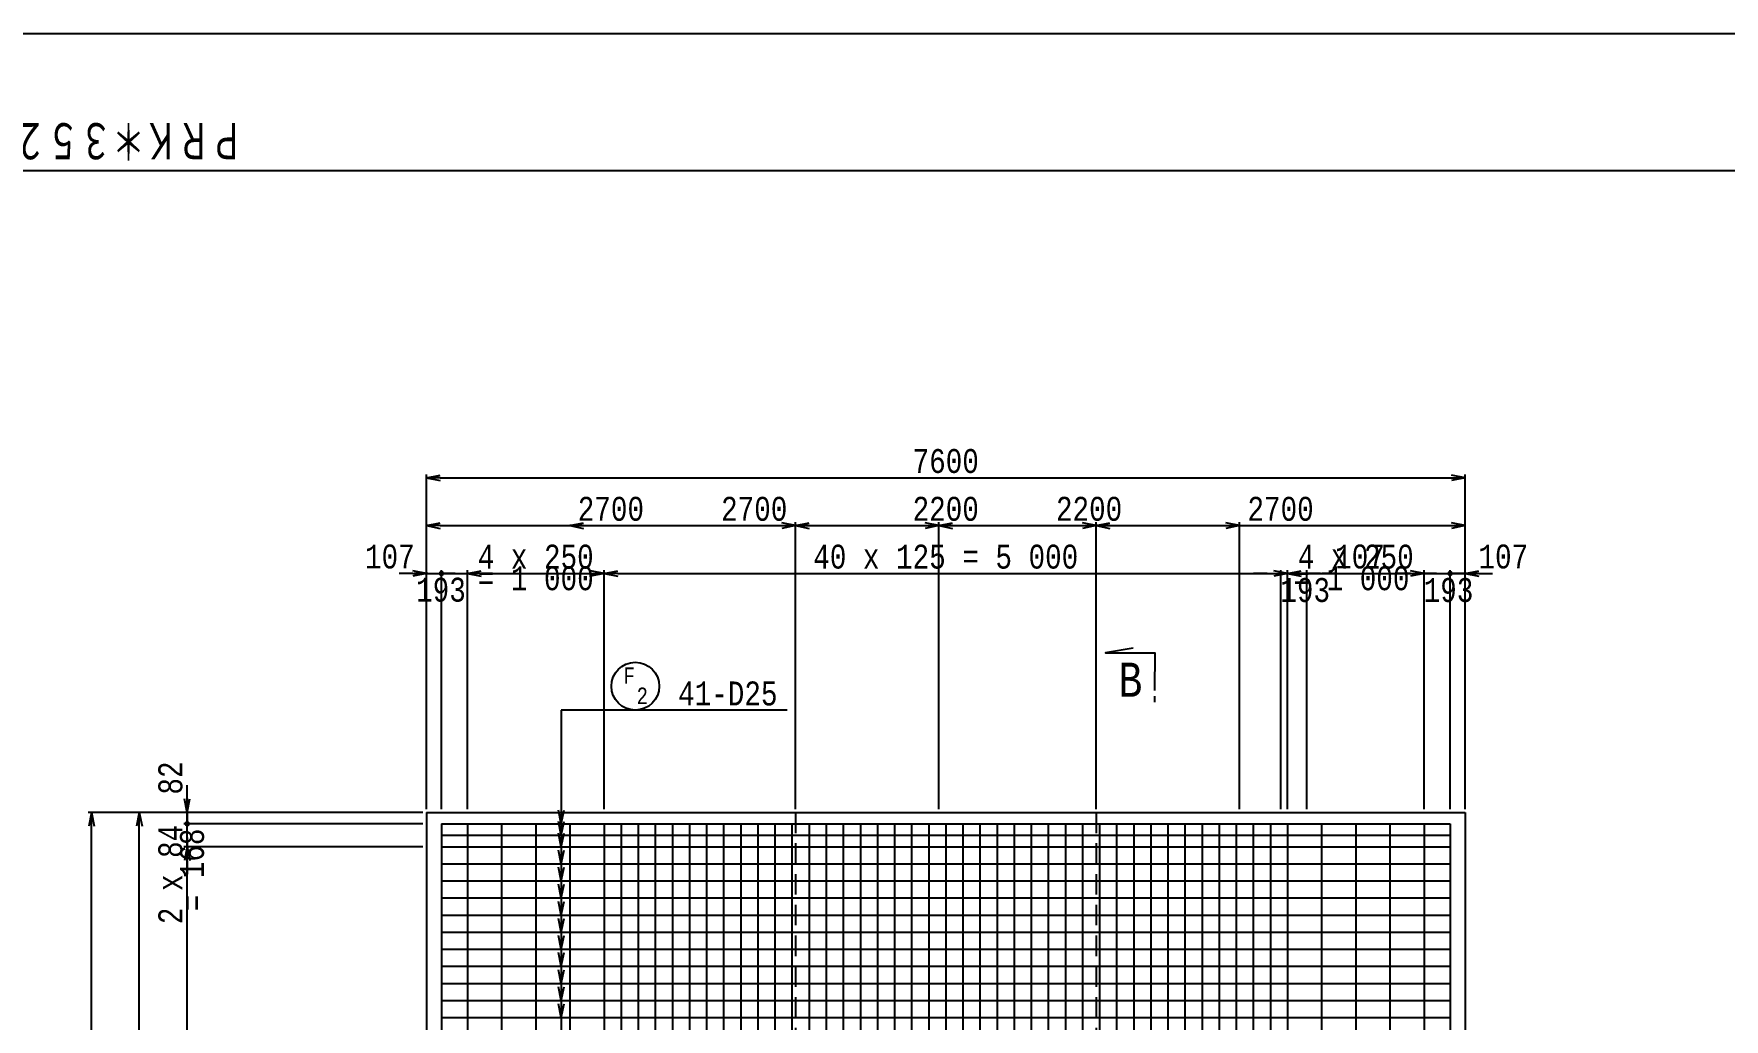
# Model space of a CAD drawing. Extents: x -2574 to 42050, y 0 to 29700.
# Drawn here: x 3842 to 16210, y 22488 to 29700 of the extents above; entities that cross this region are included whole.
import ezdxf
from ezdxf.enums import TextEntityAlignment as Align

# ---------------------------------------------------------------- set-up
doc = ezdxf.new("R2010")
doc.units = 0
doc.header["$LTSCALE"] = 300
doc.header["$MEASUREMENT"] = 0
doc.linetypes.add('DASHED', pattern=[0.75, 0.5, -0.25])
doc.layers.get('0').update_dxf_attribs({"linetype": 'CONTINUOUS'})
doc.layers.get('DEFPOINTS').update_dxf_attribs({"linetype": 'CONTINUOUS'})
for name, color, linetype in [('1002', 1, 'CONTINUOUS'), ('1006', 5, 'CONTINUOUS'), ('LAYER0015', 7, 'CONTINUOUS'), ('主筋', 3, 'CONTINUOUS'), ('引き出し線', 2, 'CONTINUOUS'), ('構造線', 7, 'CONTINUOUS'), ('配力筋', 4, 'CONTINUOUS')]:
    doc.layers.add(name, color=color, linetype=linetype)
doc.styles.get("Standard").update_dxf_attribs({"font": 'monotxt.shx', "width": 0.8, "bigfont": 'extfont.shx'})
doc.dimstyles.new('DIMST1_1', dxfattribs={"dimscale": 50, "dimtxt": 4, "dimasz": 2, "dimexe": 0.5, "dimexo": 0.5, "dimgap": 0.09, "dimtad": 0, "dimdec": 0, "dimzin": 0, "dimtxsty": 'STANDARD', "dimblk": 'ARROW_1', "dimblk1": 'ARROW_1', "dimblk2": 'ARROW_1', "dimcen": 1, "dimdle": 3, "dimclrd": 1, "dimclre": 1, "dimclrt": 3, "dimazin": 3, "dimtfac": 1, "dimtdec": 4, "dimtix": 1, "dimtmove": 0, "dimatfit": 3, "dimtvp": 0.7, "dimtolj": 1, "dimtzin": 0})

# ---------------------------------------------------------------- blocks, each defined once
blk = doc.blocks.new('GROUP_1')
at = {"layer": 'LAYER0015', "color": 1, "linetype": 'CONTINUOUS'}
blk.add_line((-39050, 27700), (40050, 27700), dxfattribs=at)
blk = doc.blocks.new('ARROW_1')
at = {"color": 0}
for p, q in [((0, 0), (-1, 0.2)), ((0, 0), (-1, -0.2)), ((-1, 0), (0, 0))]:
    blk.add_line(p, q, dxfattribs=at)
blk = doc.blocks.new('*D58')
at = {"color": 2, "linetype": 'BYBLOCK'}
for p, q in [((28076, 26100), (28376, 26100)), ((28476, 24025), (28476, 26125)), ((23152, 19944), (23052, 19944)), ((23252, 19944), (23375, 19944)), ((23252, 19944), (23375, 19944)), ((23475, 19944), (23575, 19944))]:
    blk.add_line(p, q, dxfattribs=at)
at = {"layer": 'DEFPOINTS', "color": 0, "linetype": 'BYBLOCK'}
for p in [(27976, 26100), (28476, 26100), (28476, 24000), (23252, 19944), (23375, 19944), (23375, 19944)]:
    blk.add_point(p, dxfattribs=at)
at = {"color": 2, "linetype": 'BYBLOCK', "xscale": 100, "yscale": 100, "zscale": 100, "rotation": 180}
for p in [(27976, 26100), (23375, 19944)]:
    blk.add_blockref('ARROW_1', p, dxfattribs=at)
at = {"color": 2, "linetype": 'BYBLOCK', "xscale": 100, "yscale": 100, "zscale": 100}
for p in [(28476, 26100), (23252, 19944)]:
    blk.add_blockref('ARROW_1', p, dxfattribs=at)
at = {"color": 6, "linetype": 'BYBLOCK', "char_height": 175, "attachment_point": 5}
for s, insert in [('\\A1;500', (28226, 26222)), ('\\A1;126', (23604, 20066))]:
    blk.add_mtext(s, dxfattribs=dict(at, insert=insert))
blk = doc.blocks.new('*D66')
at = {"color": 2, "linetype": 'BYBLOCK'}
for p, q in [((6689, 24000), (4239, 24000)), ((4264, 14100), (4264, 23900)), ((6689, 14000), (4239, 14000))]:
    blk.add_line(p, q, dxfattribs=at)
at = {"layer": 'DEFPOINTS', "color": 0, "linetype": 'BYBLOCK'}
for p in [(4264, 24000), (6714, 24000), (6714, 14000)]:
    blk.add_point(p, dxfattribs=at)
at = {"color": 2, "linetype": 'BYBLOCK', "xscale": 100, "yscale": 100, "zscale": 100}
for p, rotation in [((4264, 24000), 90), ((4264, 14000), 270)]:
    blk.add_blockref('ARROW_1', p, dxfattribs=dict(at, rotation=rotation))
at = {"color": 6, "linetype": 'BYBLOCK', "insert": (4142, 19000), "char_height": 175, "attachment_point": 5, "rotation": 90}
blk.add_mtext('\\A1;10000', dxfattribs=at)
blk = doc.blocks.new('*D68')
at = {"color": 2, "linetype": 'BYBLOCK'}
blk.add_line((4614, 19100), (4614, 23900), dxfattribs=at)
at = {"layer": 'DEFPOINTS', "color": 0, "linetype": 'BYBLOCK'}
for p in [(4614, 24000), (4614, 24000), (6464, 19000)]:
    blk.add_point(p, dxfattribs=at)
at = {"color": 2, "linetype": 'BYBLOCK', "xscale": 100, "yscale": 100, "zscale": 100}
for p, rotation in [((4614, 24000), 90), ((4614, 19000), 270)]:
    blk.add_blockref('ARROW_1', p, dxfattribs=dict(at, rotation=rotation))
at = {"color": 6, "linetype": 'BYBLOCK', "insert": (4492, 21500), "char_height": 175, "attachment_point": 5, "rotation": 90}
blk.add_mtext('\\A1;5000', dxfattribs=at)
blk = doc.blocks.new('ARROW_8')
at = {"color": 0}
blk.add_line((-1, 0), (0, 0), dxfattribs=at)
blk = doc.blocks.new('*D72')
at = {"color": 2, "linetype": 'BYBLOCK'}
for p, q in [((6213, 24100), (6213, 24200)), ((6213, 23918), (6213, 24000)), ((6213, 23918), (6213, 24000)), ((7938, 23918), (6188, 23918)), ((6213, 23818), (6213, 23718))]:
    blk.add_line(p, q, dxfattribs=at)
at = {"layer": 'DEFPOINTS', "color": 0, "linetype": 'BYBLOCK'}
for p in [(6213, 24000), (6213, 24000), (7963, 23918)]:
    blk.add_point(p, dxfattribs=at)
at = {"color": 2, "linetype": 'BYBLOCK', "xscale": 100, "yscale": 100, "zscale": 100}
for p, rotation in [((6213, 24000), 270), ((6213, 23918), 90)]:
    blk.add_blockref('ARROW_8', p, dxfattribs=dict(at, rotation=rotation))
at = {"color": 6, "linetype": 'BYBLOCK', "insert": (6091, 24253), "char_height": 175, "attachment_point": 5, "rotation": 90}
blk.add_mtext('\\A1;82', dxfattribs=at)
blk = doc.blocks.new('*D73')
at = {"color": 2, "linetype": 'BYBLOCK'}
for p, q in [((7763, 24025), (7763, 26475)), ((15363, 24025), (15363, 26475)), ((7863, 26450), (15263, 26450))]:
    blk.add_line(p, q, dxfattribs=at)
at = {"layer": 'DEFPOINTS', "color": 0, "linetype": 'BYBLOCK'}
for p in [(15363, 26450), (7763, 24000), (15363, 24000)]:
    blk.add_point(p, dxfattribs=at)
at = {"color": 2, "linetype": 'BYBLOCK', "xscale": 100, "yscale": 100, "zscale": 100, "rotation": 180}
blk.add_blockref('ARROW_1', (7763, 26450), dxfattribs=at)
at = {"color": 2, "linetype": 'BYBLOCK', "xscale": 100, "yscale": 100, "zscale": 100}
blk.add_blockref('ARROW_1', (15363, 26450), dxfattribs=at)
at = {"color": 6, "linetype": 'BYBLOCK', "insert": (11563, 26572), "char_height": 175, "attachment_point": 5}
blk.add_mtext('\\A1;7600', dxfattribs=at)
blk = doc.blocks.new('*D74')
at = {"color": 2, "linetype": 'BYBLOCK'}
for p, q in [((7863, 26100), (10363, 26100)), ((10463, 24025), (10463, 26125)), ((13914, 25750), (13814, 25750)), ((14014, 24025), (14014, 25775)), ((14014, 25750), (14204, 25750)), ((14014, 25750), (14204, 25750)), ((14204, 24025), (14204, 25775)), ((14304, 25750), (14404, 25750))]:
    blk.add_line(p, q, dxfattribs=at)
at = {"layer": 'DEFPOINTS', "color": 0, "linetype": 'BYBLOCK'}
for p in [(7763, 26100), (10463, 26100), (14204, 25750), (10463, 24000), (14014, 24000), (14204, 24000)]:
    blk.add_point(p, dxfattribs=at)
at = {"color": 2, "linetype": 'BYBLOCK', "xscale": 100, "yscale": 100, "zscale": 100, "rotation": 180}
for name, p in [('ARROW_1', (7763, 26100)), ('ARROW_8', (14204, 25750))]:
    blk.add_blockref(name, p, dxfattribs=at)
at = {"color": 2, "linetype": 'BYBLOCK', "xscale": 100, "yscale": 100, "zscale": 100}
for name, p in [('ARROW_1', (10463, 26100)), ('ARROW_8', (14014, 25750))]:
    blk.add_blockref(name, p, dxfattribs=at)
at = {"color": 6, "linetype": 'BYBLOCK', "char_height": 175, "attachment_point": 5}
for s, insert in [('\\A1;2700', (9113, 26222)), ('\\A1;193', (14193, 25628))]:
    blk.add_mtext(s, dxfattribs=dict(at, insert=insert))
blk = doc.blocks.new('*D75')
at = {"color": 2, "linetype": 'BYBLOCK'}
for p, q in [((10563, 26100), (12563, 26100)), ((12663, 24025), (12663, 26125)), ((14104, 25750), (14004, 25750)), ((14204, 24025), (14204, 25775)), ((14204, 25750), (14314, 25750)), ((14204, 25750), (14314, 25750)), ((14414, 25750), (14514, 25750))]:
    blk.add_line(p, q, dxfattribs=at)
at = {"layer": 'DEFPOINTS', "color": 0, "linetype": 'BYBLOCK'}
for p in [(12663, 26100), (14314, 25750), (14314, 25750), (10463, 24000), (12663, 24000), (14204, 24000)]:
    blk.add_point(p, dxfattribs=at)
at = {"color": 2, "linetype": 'BYBLOCK', "xscale": 100, "yscale": 100, "zscale": 100, "rotation": 180}
for name, p in [('ARROW_1', (10463, 26100)), ('ARROW_8', (14314, 25750))]:
    blk.add_blockref(name, p, dxfattribs=at)
at = {"color": 2, "linetype": 'BYBLOCK', "xscale": 100, "yscale": 100, "zscale": 100}
for name, p in [('ARROW_1', (12663, 26100)), ('ARROW_8', (14204, 25750))]:
    blk.add_blockref(name, p, dxfattribs=at)
at = {"color": 6, "linetype": 'BYBLOCK', "char_height": 175, "attachment_point": 5}
for s, insert in [('\\A1;2200', (11563, 26222)), ('\\A1;107', (14594, 25873))]:
    blk.add_mtext(s, dxfattribs=dict(at, insert=insert))
blk = doc.blocks.new('*D76')
at = {"color": 2, "linetype": 'BYBLOCK'}
blk.add_line((12763, 26100), (15263, 26100), dxfattribs=at)
at = {"layer": 'DEFPOINTS', "color": 0, "linetype": 'BYBLOCK'}
for p in [(15363, 26100), (15363, 26100), (12663, 24000)]:
    blk.add_point(p, dxfattribs=at)
at = {"color": 2, "linetype": 'BYBLOCK', "xscale": 100, "yscale": 100, "zscale": 100, "rotation": 180}
blk.add_blockref('ARROW_1', (12663, 26100), dxfattribs=at)
at = {"color": 2, "linetype": 'BYBLOCK', "xscale": 100, "yscale": 100, "zscale": 100}
blk.add_blockref('ARROW_1', (15363, 26100), dxfattribs=at)
at = {"color": 6, "linetype": 'BYBLOCK', "insert": (14013, 26222), "char_height": 175, "attachment_point": 5}
blk.add_mtext('\\A1;2700', dxfattribs=at)
blk = doc.blocks.new('*D69')
at = {"color": 2, "linetype": 'BYBLOCK'}
for p, q in [((6614, 25750), (6514, 25750)), ((6714, 25750), (6824, 25750)), ((6714, 25750), (6824, 25750)), ((6824, 24025), (6824, 25775)), ((6924, 25750), (7024, 25750))]:
    blk.add_line(p, q, dxfattribs=at)
at = {"layer": 'DEFPOINTS', "color": 0, "linetype": 'BYBLOCK'}
for p in [(6714, 25750), (6824, 25750), (6824, 24000)]:
    blk.add_point(p, dxfattribs=at)
at = {"color": 2, "linetype": 'BYBLOCK', "xscale": 100, "yscale": 100, "zscale": 100}
blk.add_blockref('ARROW_8', (6714, 25750), dxfattribs=at)
at = {"color": 2, "linetype": 'BYBLOCK', "xscale": 100, "yscale": 100, "zscale": 100, "rotation": 180}
blk.add_blockref('ARROW_8', (6824, 25750), dxfattribs=at)
at = {"color": 6, "linetype": 'BYBLOCK', "insert": (6447, 25873), "char_height": 175, "attachment_point": 5}
blk.add_mtext('\\A1;107', dxfattribs=at)
blk = doc.blocks.new('*D70')
at = {"color": 2, "linetype": 'BYBLOCK'}
for p, q in [((6724, 25750), (6624, 25750)), ((6824, 24025), (6824, 25775)), ((6824, 25750), (7014, 25750)), ((6824, 25750), (7014, 25750)), ((7014, 24025), (7014, 25775)), ((7114, 25750), (7214, 25750))]:
    blk.add_line(p, q, dxfattribs=at)
at = {"layer": 'DEFPOINTS', "color": 0, "linetype": 'BYBLOCK'}
for p in [(7014, 25750), (6824, 24000), (7014, 24000)]:
    blk.add_point(p, dxfattribs=at)
at = {"color": 2, "linetype": 'BYBLOCK', "xscale": 100, "yscale": 100, "zscale": 100}
blk.add_blockref('ARROW_8', (6824, 25750), dxfattribs=at)
at = {"color": 2, "linetype": 'BYBLOCK', "xscale": 100, "yscale": 100, "zscale": 100, "rotation": 180}
blk.add_blockref('ARROW_8', (7014, 25750), dxfattribs=at)
at = {"color": 6, "linetype": 'BYBLOCK', "insert": (6821, 25630), "char_height": 175, "attachment_point": 5}
blk.add_mtext('\\A1;193', dxfattribs=at)
blk = doc.blocks.new('*D79')
at = {"color": 2, "linetype": 'BYBLOCK'}
for p, q in [((8363, 25750), (9163, 25750)), ((9263, 24025), (9263, 25775))]:
    blk.add_line(p, q, dxfattribs=at)
at = {"layer": 'DEFPOINTS', "color": 0, "linetype": 'BYBLOCK'}
for p in [(9263, 25750), (8263, 24000), (9263, 24000)]:
    blk.add_point(p, dxfattribs=at)
at = {"color": 2, "linetype": 'BYBLOCK', "xscale": 100, "yscale": 100, "zscale": 100, "rotation": 180}
blk.add_blockref('ARROW_1', (8263, 25750), dxfattribs=at)
at = {"color": 2, "linetype": 'BYBLOCK', "xscale": 100, "yscale": 100, "zscale": 100}
blk.add_blockref('ARROW_1', (9263, 25750), dxfattribs=at)
at = {"color": 6, "linetype": 'BYBLOCK', "insert": (8763, 25872), "char_height": 175, "attachment_point": 5}
blk.add_mtext('\\A1;4 x 250 ', dxfattribs=at)
blk = doc.blocks.new('*D80')
at = {"color": 2, "linetype": 'BYBLOCK'}
for p, q in [((9363, 25750), (14163, 25750)), ((14263, 24025), (14263, 25775))]:
    blk.add_line(p, q, dxfattribs=at)
at = {"layer": 'DEFPOINTS', "color": 0, "linetype": 'BYBLOCK'}
for p in [(14263, 25750), (9263, 24000), (14263, 24000)]:
    blk.add_point(p, dxfattribs=at)
at = {"color": 2, "linetype": 'BYBLOCK', "xscale": 100, "yscale": 100, "zscale": 100, "rotation": 180}
blk.add_blockref('ARROW_1', (9263, 25750), dxfattribs=at)
at = {"color": 2, "linetype": 'BYBLOCK', "xscale": 100, "yscale": 100, "zscale": 100}
blk.add_blockref('ARROW_1', (14263, 25750), dxfattribs=at)
at = {"color": 6, "linetype": 'BYBLOCK', "insert": (11763, 25872), "char_height": 175, "attachment_point": 5}
blk.add_mtext('\\A1;40 x 125 = 5 000', dxfattribs=at)
blk = doc.blocks.new('*D81')
at = {"color": 2, "linetype": 'BYBLOCK'}
for p, q in [((14363, 25750), (15163, 25750)), ((15263, 24025), (15263, 25775))]:
    blk.add_line(p, q, dxfattribs=at)
at = {"layer": 'DEFPOINTS', "color": 0, "linetype": 'BYBLOCK'}
for p in [(15263, 25750), (14263, 24000), (15263, 24000)]:
    blk.add_point(p, dxfattribs=at)
at = {"color": 2, "linetype": 'BYBLOCK', "xscale": 100, "yscale": 100, "zscale": 100, "rotation": 180}
blk.add_blockref('ARROW_1', (14263, 25750), dxfattribs=at)
at = {"color": 2, "linetype": 'BYBLOCK', "xscale": 100, "yscale": 100, "zscale": 100}
blk.add_blockref('ARROW_1', (15263, 25750), dxfattribs=at)
at = {"color": 6, "linetype": 'BYBLOCK', "insert": (14763, 25872), "char_height": 175, "attachment_point": 5}
blk.add_mtext('\\A1;4 x 250 ', dxfattribs=at)
blk = doc.blocks.new('*D127')
at = {"color": 2, "linetype": 'BYBLOCK'}
for p, q in [((6689, 23750), (4939, 23750)), ((4964, 19100), (4964, 23650))]:
    blk.add_line(p, q, dxfattribs=at)
at = {"layer": 'DEFPOINTS', "color": 0, "linetype": 'BYBLOCK'}
for p in [(4964, 23750), (6714, 23750), (4964, 19000)]:
    blk.add_point(p, dxfattribs=at)
at = {"color": 2, "linetype": 'BYBLOCK', "xscale": 100, "yscale": 100, "zscale": 100}
for p, rotation in [((4964, 23750), 90), ((4964, 19000), 270)]:
    blk.add_blockref('ARROW_1', p, dxfattribs=dict(at, rotation=rotation))
at = {"color": 6, "linetype": 'BYBLOCK', "insert": (4842, 21375), "char_height": 175, "attachment_point": 5, "rotation": 90}
blk.add_mtext('\\A1;38 x 125 = 4 750', dxfattribs=at)
blk = doc.blocks.new('*D128')
at = {"color": 2, "linetype": 'BYBLOCK'}
for p, q in [((4964, 24018), (4964, 24118)), ((4964, 23750), (4964, 23918)), ((4964, 23750), (4964, 23918)), ((6689, 23750), (4939, 23750)), ((4964, 23650), (4964, 23550))]:
    blk.add_line(p, q, dxfattribs=at)
at = {"layer": 'DEFPOINTS', "color": 0, "linetype": 'BYBLOCK'}
for p in [(4964, 23918), (4964, 23918), (6714, 23750)]:
    blk.add_point(p, dxfattribs=at)
at = {"color": 2, "linetype": 'BYBLOCK', "xscale": 100, "yscale": 100, "zscale": 100}
for p, rotation in [((4964, 23918), 270), ((4964, 23750), 90)]:
    blk.add_blockref('ARROW_8', p, dxfattribs=dict(at, rotation=rotation))
at = {"color": 6, "linetype": 'BYBLOCK', "insert": (4842, 23547), "char_height": 175, "attachment_point": 5, "rotation": 90}
blk.add_mtext('\\A1;2 x 84 ', dxfattribs=at)

msp = doc.modelspace()

# ---------------------------------------------------------------- linework, layer by layer
at = {"color": 3, "linetype": 'CONTINUOUS'}
msp.add_line((12042.8, 24851.5), (12042.7, 24808.3), dxfattribs=at)
at = {"color": 2, "const_width": 20}
for points in [[(6834.4, 25750, -1), (6814.4, 25750, -1)], [(14194.4, 25750, 1), (14214.4, 25750, 1)], [(4964.4, 23908, 1), (4964.4, 23928, 1)]]:
    msp.add_lwpolyline(points, format="xyb", close=True, dxfattribs=at)
at = {"color": 3, "linetype": 'CONTINUOUS'}
msp.add_lwpolyline([(11886.1, 25204.2), (11683, 25168.6), (12043, 25168.3), (12042.8, 24894.7)], dxfattribs=at)
at = {"layer": '1006', "color": 5, "linetype": 'CONTINUOUS'}
msp.add_lwpolyline([(0, 0), (42050, 0), (42050, 29700), (0, 29700), (0, 0)], dxfattribs=at)
at = {"layer": '主筋', "color": 3, "linetype": 'CONTINUOUS'}
for p, q in [((6824.4, 23918), (14204.4, 23918)), ((6824.4, 23834), (14204.4, 23834)), ((6824.4, 23750), (14204.4, 23750)), ((6824.4, 23625), (14204.4, 23625)), ((6824.4, 23500), (14204.4, 23500)), ((6824.4, 23375), (14204.4, 23375)), ((6824.4, 23250), (14204.4, 23250)), ((6824.4, 23125), (14204.4, 23125)), ((6824.4, 23000), (14204.4, 23000)), ((6824.4, 22875), (14204.4, 22875)), ((6824.4, 22750), (14204.4, 22750)), ((6824.4, 22625), (14204.4, 22625)), ((6824.4, 22500), (14204.4, 22500))]:
    msp.add_line(p, q, dxfattribs=at)
at = {"layer": '引き出し線', "color": 2, "linetype": 'CONTINUOUS'}
for p, q in [((7701.3, 24750), (7701.3, 19000)), ((9353.8, 24750), (7701.3, 24750))]:
    msp.add_line(p, q, dxfattribs=at)
msp.add_circle((8242.9, 24925), 175, dxfattribs=at)
at = {"layer": '構造線', "color": 7, "linetype": 'CONTINUOUS'}
for p, q in [((6714.4, 24000), (6714.4, 14000)), ((6714.4, 24000), (14314.4, 24000)), ((14314.4, 24000), (14314.4, 14000))]:
    msp.add_line(p, q, dxfattribs=at)
at = {"layer": '構造線', "color": 7, "linetype": 'DASHED'}
for p, q in [((9414.4, 24000), (9414.4, 19000)), ((11614.4, 24000), (11614.4, 19000))]:
    msp.add_line(p, q, dxfattribs=at)
at = {"layer": '配力筋', "color": 4, "linetype": 'CONTINUOUS'}
for p, q in [((6824.4, 23918), (6824.4, 14082)), ((7014.4, 23918), (7014.4, 14082)), ((7264.4, 23918), (7264.4, 14082)), ((7514.4, 23918), (7514.4, 14082)), ((7764.4, 23918), (7764.4, 14082)), ((8014.4, 23918), (8014.4, 14082)), ((8139.4, 23918), (8139.4, 14082)), ((8264.4, 23918), (8264.4, 14082)), ((8389.4, 23918), (8389.4, 14082)), ((8514.4, 23918), (8514.4, 14082)), ((8639.4, 23918), (8639.4, 14082)), ((8764.4, 23918), (8764.4, 14082)), ((8889.4, 23918), (8889.4, 14082)), ((9014.4, 23918), (9014.4, 14082)), ((9139.4, 23918), (9139.4, 14082)), ((9264.4, 23918), (9264.4, 14082)), ((9389.4, 23918), (9389.4, 14082)), ((9514.4, 23918), (9514.4, 14082)), ((9639.4, 23918), (9639.4, 14082)), ((9764.4, 23918), (9764.4, 14082)), ((9889.4, 23918), (9889.4, 14082)), ((10014.4, 23918), (10014.4, 14082)), ((10139.4, 23918), (10139.4, 14082)), ((10264.4, 23918), (10264.4, 14082)), ((10389.4, 23918), (10389.4, 14082)), ((10514.4, 23918), (10514.4, 14082)), ((10639.4, 23918), (10639.4, 14082)), ((10764.4, 23918), (10764.4, 14082)), ((10889.4, 23918), (10889.4, 14082)), ((11014.4, 23918), (11014.4, 14082)), ((11139.4, 23918), (11139.4, 14082)), ((11264.4, 23918), (11264.4, 14082)), ((11389.4, 23918), (11389.4, 14082)), ((11514.4, 23918), (11514.4, 14082)), ((11639.4, 23918), (11639.4, 14082)), ((11764.4, 23918), (11764.4, 14082)), ((11889.4, 23918), (11889.4, 14082)), ((12014.4, 23918), (12014.4, 14082)), ((12139.4, 23918), (12139.4, 14082)), ((12264.4, 23918), (12264.4, 14082)), ((12389.4, 23918), (12389.4, 14082)), ((12514.4, 23918), (12514.4, 14082)), ((12639.4, 23918), (12639.4, 14082)), ((12764.4, 23918), (12764.4, 14082)), ((12889.4, 23918), (12889.4, 14082)), ((13014.4, 23918), (13014.4, 14082)), ((13264.4, 23918), (13264.4, 14082)), ((13514.4, 23918), (13514.4, 14082)), ((13764.4, 23918), (13764.4, 14082)), ((14014.4, 23918), (14014.4, 14082)), ((14204.4, 23918), (14204.4, 14082))]:
    msp.add_line(p, q, dxfattribs=at)

# ---------------------------------------------------------------- block references
at = {"linetype": 'CONTINUOUS', "xscale": 0.5, "yscale": 0.5, "zscale": 0.5}
msp.add_blockref('GROUP_1', (21025, 14850), dxfattribs=at)
at = {"layer": '1002', "color": 2, "yscale": 100, "zscale": 100}
for p, xscale, rotation in [((6714.4, 25750), -100, 180), ((14314.4, 25750), 100, 180), ((4964.4, 24000), 100, 270), ((7701.3, 23918), 100, 270), ((7701.3, 23834), 100, 270), ((7701.3, 23750), 100, 270), ((7701.3, 23625), 100, 270), ((7701.3, 23500), 100, 270), ((7701.3, 23375), 100, 270), ((7701.3, 23250), 100, 270), ((7701.3, 23125), 100, 270), ((7701.3, 23000), 100, 270), ((7701.3, 22875), 100, 270), ((7701.3, 22750), 100, 270), ((7701.3, 22625), 100, 270), ((7701.3, 22500), 100, 270)]:
    msp.add_blockref('ARROW_1', p, dxfattribs=dict(at, xscale=xscale, rotation=rotation))

# ---------------------------------------------------------------- texts
at = {"layer": '1002', "color": 6, "width": 0.8}
for p in [(7514.4, 25627.5), (13482.9, 25627.5)]:
    msp.add_text('= 1 000', height=175, dxfattribs=at).set_placement(p, align=Align.CENTER)
at = {"layer": '1002', "color": 3, "width": 0.8}
msp.add_text('B', height=250, dxfattribs=at).set_placement((11779.7, 24847.4))
at = {"layer": '1002', "color": 6, "width": 0.8}
msp.add_text('= 168', height=175, rotation=90, dxfattribs=at).set_placement((5086.9, 23580.2), align=Align.CENTER)
at = {"layer": 'LAYER0015', "color": 4, "width": 0.687225}
msp.add_text('ＰＲＫ＊３５２－０２０００', height=300, rotation=180, dxfattribs=at).set_placement((5375, 29075), (2255, 29075), align=Align.FIT)
at = {"layer": '引き出し線', "color": 6, "linetype": 'CONTINUOUS', "width": 0.8}
msp.add_text('F', height=120, dxfattribs=at).set_placement((8157.2, 24943.4))
for s, height, p in [('2', 120, (8335.5, 24794.9)), ('41-D25', 175, (9283.1, 24784.5))]:
    msp.add_text(s, height=height, dxfattribs=at).set_placement(p, align=Align.RIGHT)

# ---------------------------------------------------------------- dimensions: what is measured, and where the dimension line sits
at = {"layer": '1002', "color": 3}
for base, p1, p2, override, picture, middle, set_off in [((13014.4, 25750), (8014.4, 24000), (13014.4, 24000), {"dimtxt": 3.5, "dimsah": 1, "dimse1": 1, "dimclrd": 2, "dimclre": 2, "dimclrt": 6}, '*D80', (10514.4, 25622.5), (-1248.8, 0)), ((14314.4, 26450), (6714.4, 24000), (14314.4, 24000), {"dimtxt": 3.5, "dimsah": 1, "dimclrd": 2, "dimclre": 2, "dimclrt": 6}, '*D73', (10314.4, 26322.5), (-1048.8, 0)), ((9414.4, 26100), (6714.4, 26100), (9414.4, 24000), {"dimtxt": 3.5, "dimsah": 1, "dimclrd": 2, "dimclre": 2, "dimclrt": 6}, '*D74', (7864.4, 25972.5), (-1048.8, 0)), ((8014.4, 25750), (7014.4, 24000), (8014.4, 24000), {"dimtxt": 3.5, "dimsah": 1, "dimse1": 1, "dimclrd": 2, "dimclre": 2, "dimclrt": 6}, '*D79', (7514.4, 25622.5), (-1248.8, 0)), ((11614.4, 26100), (9414.4, 24000), (11614.4, 24000), {"dimtxt": 3.5, "dimsah": 1, "dimse1": 1, "dimclrd": 2, "dimclre": 2, "dimclrt": 6}, '*D75', (10314.4, 25972.5), (-1048.8, 0)), ((14314.4, 26100), (11614.4, 24000), (14314.4, 26100), {"dimtxt": 3.5, "dimsah": 1, "dimse1": 1, "dimclrd": 2, "dimclre": 2, "dimclrt": 6}, '*D76', (12764.4, 25972.5), (-1048.8, 0)), ((14014.4, 25750), (13014.4, 24000), (14014.4, 24000), {"dimtxt": 3.5, "dimsah": 1, "dimse1": 1, "dimclrd": 2, "dimclre": 2, "dimclrt": 6}, '*D81', (13514.4, 25622.5), (-1248.8, 0)), ((21175.5, 26100), (20675.5, 26100), (21175.5, 24000), {"dimtxt": 3.5, "dimsah": 1, "dimclrd": 2, "dimclre": 2, "dimclrt": 6}, '*D58', (20925.5, 25972.5), (-7300.9, 0))]:
    dim = msp.add_linear_dim(base=base, p1=p1, p2=p2, dimstyle='DIMST1_1', override=override, dxfattribs=at)
    dim.commit()
    dim.dimension.update_dxf_attribs({"geometry": picture, "text_midpoint": middle, "insert": set_off})
for base, p1, p2, text, picture, middle in [((14204.4, 25750), (14014.4, 24000), (14204.4, 24000), '193', '*D74', (14193.3, 25628.1)), ((14314.4, 25750), (14204.4, 24000), (14314.4, 25750), '107', '*D75', (14593.8, 25872.5)), ((6824.4, 25750), (6714.4, 25750), (6824.4, 24000), '107', '*D69', (6446.9, 25872.5)), ((7014.4, 25750), (6824.4, 24000), (7014.4, 24000), '193', '*D70', (6820.6, 25630))]:
    dim = msp.add_linear_dim(base=base, p1=p1, p2=p2, text=text, dimstyle='DIMST1_1', override={"dimtxt": 3.5, "dimblk1": 'ARROW_8', "dimblk2": 'ARROW_8', "dimsah": 1, "dimclrd": 2, "dimclre": 2, "dimclrt": 6}, dxfattribs=at)
    dim.commit()
    dim.dimension.update_dxf_attribs({"geometry": picture, "text_midpoint": middle, "dimtype": 160})
dim = msp.add_linear_dim(base=(4964.4, 24000), p1=(6714.4, 23918), p2=(4964.4, 24000), angle=90, dimstyle='DIMST1_1', override={"dimtxt": 3.5, "dimblk1": 'ARROW_8', "dimblk2": 'ARROW_8', "dimsah": 1, "dimclrd": 2, "dimclre": 2, "dimclrt": 6}, dxfattribs=at)
dim.commit()
dim.dimension.update_dxf_attribs({"geometry": '*D72', "text_midpoint": (4841.9, 24252.8), "dimtype": 160, "insert": (-1248.8, 0)})
dim = msp.add_linear_dim(base=(4964.4, 23918), p1=(6714.4, 23750), p2=(4964.4, 23918), angle=90, dimstyle='DIMST1_1', override={"dimtxt": 3.5, "dimblk1": 'ARROW_8', "dimblk2": 'ARROW_8', "dimsah": 1, "dimclrd": 2, "dimclre": 2, "dimclrt": 6}, dxfattribs=at)
dim.commit()
dim.dimension.update_dxf_attribs({"geometry": '*D128', "text_midpoint": (4841.9, 23547), "dimtype": 160})
for base, p1, p2, override, picture, middle in [((4264.4, 24000), (6714.4, 14000), (6714.4, 24000), {"dimtxt": 3.5, "dimsah": 1, "dimclrd": 2, "dimclre": 2, "dimclrt": 6}, '*D66', (4141.9, 19000)), ((4614.4, 24000), (6464.4, 19000), (4614.4, 24000), {"dimtxt": 3.5, "dimsah": 1, "dimse1": 1, "dimclrd": 2, "dimclre": 2, "dimclrt": 6}, '*D68', (4491.9, 21500)), ((4964.4, 23750), (4964.4, 19000), (6714.4, 23750), {"dimtxt": 3.5, "dimsah": 1, "dimse1": 1, "dimclrd": 2, "dimclre": 2, "dimclrt": 6}, '*D127', (4841.9, 21375))]:
    dim = msp.add_linear_dim(base=base, p1=p1, p2=p2, angle=90, dimstyle='DIMST1_1', override=override, dxfattribs=at)
    dim.commit()
    dim.dimension.update_dxf_attribs({"geometry": picture, "text_midpoint": middle})

doc.saveas('drawing.dxf')
